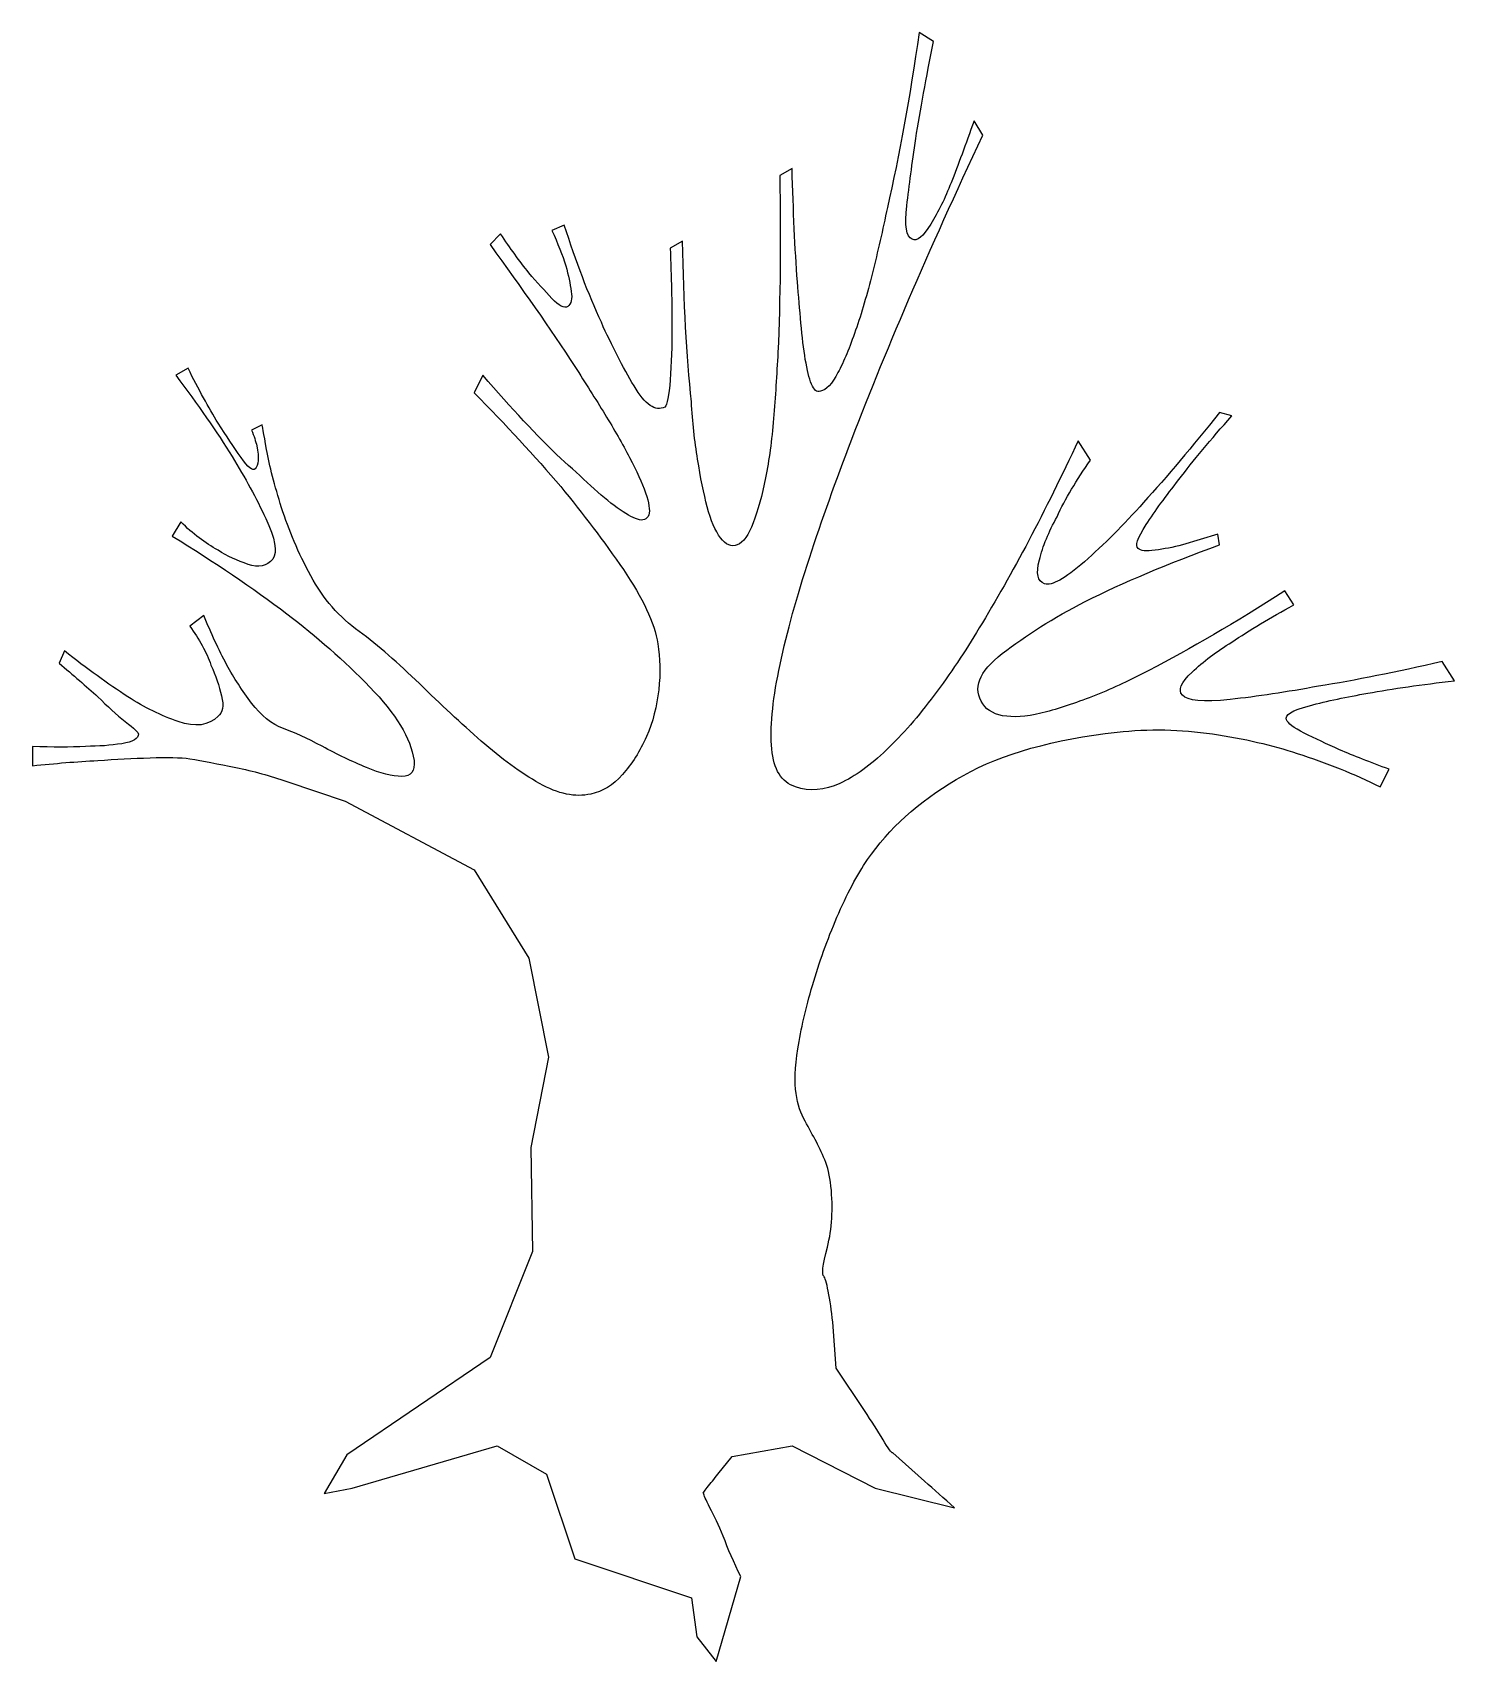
# Model space of a CAD drawing. Header units: centimetres. Extents: x -12.9 to 5, y -10.4 to 10.1.
import ezdxf

# ---------------------------------------------------------------- set-up
doc = ezdxf.new("R2010")
doc.units = ezdxf.units.CM
doc.header["$MEASUREMENT"] = 0
doc.layers.add('Layer 1', color=7, linetype='Continuous')

msp = doc.modelspace()

# ---------------------------------------------------------------- linework, layer by layer
at = {"layer": 'Layer 1'}
msp.add_open_spline([(-2.95597, -5.55084), (-2.94103, -5.5658), (-2.92234, -5.62889), (-2.8999, -5.74013), (-2.8999, -5.74013), (-2.87748, -5.85137), (-2.85901, -5.9813), (-2.8445, -6.12993), (-2.8445, -6.12993), (-2.8445, -6.12993), (-2.79964, -6.70901), (-2.79964, -6.70901), (-2.79964, -6.70901), (-2.79964, -6.70901), (-2.4435, -7.24323), (-2.4435, -7.24323), (-2.4435, -7.24323), (-2.35425, -7.3769), (-2.2762, -7.49946), (-2.20935, -7.61093), (-2.20935, -7.61093), (-2.14253, -7.7224), (-2.10186, -7.77813), (-2.08735, -7.77813), (-2.08735, -7.77813), (-2.08735, -7.77813), (-1.68634, -8.13428), (-1.68634, -8.13428), (-1.68634, -8.13428), (-1.56764, -8.23804), (-1.44145, -8.34951), (-1.30776, -8.46868), (-1.30776, -8.46868), (-1.30776, -8.46868), (-2.3096, -8.22332), (-2.3096, -8.22332), (-2.3096, -8.22332), (-2.3096, -8.22332), (-3.3563, -7.68909), (-3.3563, -7.68909), (-3.3563, -7.68909), (-3.3563, -7.68909), (-4.11345, -7.82231), (-4.11345, -7.82231), (-4.11345, -7.82231), (-4.11345, -7.82231), (-4.2922, -8.04524), (-4.2922, -8.04524), (-4.2922, -8.04524), (-4.33662, -8.1046), (-4.38114, -8.16022), (-4.42576, -8.2121), (-4.42576, -8.2121), (-4.4704, -8.26398), (-4.48524, -8.28992), (-4.47028, -8.28992), (-4.47028, -8.28992), (-4.47029, -8.30487), (-4.44423, -8.36434), (-4.39212, -8.46834), (-4.39212, -8.46834), (-4.34002, -8.57232), (-4.28429, -8.69115), (-4.22492, -8.82483), (-4.22492, -8.82483), (-4.16557, -8.98794), (-4.09148, -9.15854), (-4.00266, -9.33662), (-4.00266, -9.33662), (-4.00266, -9.33662), (-4.31395, -10.40574), (-4.31395, -10.40574), (-4.31395, -10.40574), (-4.31395, -10.40574), (-4.55932, -10.09445), (-4.55932, -10.09445), (-4.55932, -10.09445), (-4.55932, -10.09445), (-4.62592, -9.60441), (-4.62592, -9.60441), (-4.62592, -9.60441), (-4.62592, -9.60441), (-6.09605, -9.11437), (-6.09605, -9.11437), (-6.09605, -9.11437), (-6.09605, -9.11437), (-6.4522, -8.04524), (-6.4522, -8.04524), (-6.4522, -8.04524), (-6.4522, -8.04524), (-7.07614, -7.68909), (-7.07614, -7.68909), (-7.07614, -7.68909), (-7.07614, -7.68909), (-8.90242, -8.22332), (-8.90242, -8.22332), (-8.90242, -8.22332), (-8.90242, -8.22332), (-9.25857, -8.28992), (-9.25857, -8.28992), (-9.25857, -8.28992), (-9.25857, -8.28992), (-8.96903, -7.79988), (-8.96903, -7.79988), (-8.96903, -7.79988), (-8.96903, -7.79988), (-7.16518, -6.57511), (-7.16518, -6.57511), (-7.16518, -6.57511), (-7.16518, -6.57511), (-6.63028, -5.23888), (-6.63028, -5.23888), (-6.63028, -5.23888), (-6.63028, -5.23888), (-6.65271, -3.92507), (-6.65271, -3.92507), (-6.65271, -3.92507), (-6.65271, -3.92507), (-6.42977, -2.78934), (-6.42977, -2.78934), (-6.42977, -2.78934), (-6.42977, -2.78934), (-6.67514, -1.54214), (-6.67514, -1.54214), (-6.67514, -1.54214), (-6.67514, -1.54214), (-7.36568, -0.42816), (-7.36568, -0.42816), (-7.36568, -0.42816), (-7.36568, -0.42816), (-8.99146, 0.44046), (-8.99146, 0.44046), (-8.99146, 0.44046), (-8.99146, 0.44046), (-9.72618, 0.68515), (-9.72618, 0.68515), (-9.72618, 0.68515), (-9.93417, 0.75945), (-10.14951, 0.81892), (-10.37221, 0.86356), (-10.37221, 0.86356), (-10.59492, 0.90819), (-10.78783, 0.94523), (-10.95095, 0.97469), (-10.95095, 0.97469), (-11.06967, 0.98963), (-11.23676, 0.99337), (-11.45221, 0.9859), (-11.45221, 0.9859), (-11.66767, 0.97842), (-11.88664, 0.9672), (-12.10911, 0.95226), (-12.10911, 0.95226), (-12.37645, 0.93775), (-12.65127, 0.91555), (-12.93356, 0.88565), (-12.93356, 0.88565), (-12.93356, 0.88565), (-12.93356, 1.13033), (-12.93356, 1.13033), (-12.93356, 1.13033), (-12.68117, 1.11583), (-12.45847, 1.11583), (-12.26544, 1.13033), (-12.26544, 1.13033), (-12.10187, 1.13032), (-11.94962, 1.14154), (-11.8087, 1.16398), (-11.8087, 1.16398), (-11.66778, 1.1864), (-11.59732, 1.22729), (-11.59732, 1.28666), (-11.59732, 1.28666), (-11.59732, 1.3016), (-11.65294, 1.3536), (-11.76418, 1.44264), (-11.76418, 1.44264), (-11.87542, 1.53167), (-11.9904, 1.63555), (-12.10911, 1.75427), (-12.10911, 1.75427), (-12.25774, 1.88793), (-12.42108, 2.02908), (-12.59916, 2.17771), (-12.59916, 2.17771), (-12.59916, 2.17771), (-12.53255, 2.33335), (-12.53255, 2.33335), (-12.53255, 2.33335), (-12.25026, 2.11041), (-11.98292, 1.91738), (-11.73054, 1.75427), (-11.73054, 1.75427), (-11.52256, 1.62059), (-11.31095, 1.5166), (-11.09572, 1.4423), (-11.09572, 1.4423), (-10.8805, 1.36798), (-10.71352, 1.39041), (-10.5948, 1.50959), (-10.5948, 1.50959), (-10.53545, 1.55399), (-10.52061, 1.63929), (-10.55029, 1.76549), (-10.55029, 1.76549), (-10.57997, 1.89167), (-10.62449, 2.0216), (-10.68384, 2.15528), (-10.68384, 2.15528), (-10.7432, 2.31839), (-10.83224, 2.48174), (-10.95095, 2.64532), (-10.95095, 2.64532), (-10.95095, 2.64532), (-10.77288, 2.77854), (-10.77288, 2.77854), (-10.77288, 2.77854), (-10.68362, 2.55605), (-10.5871, 2.3483), (-10.48334, 2.15528), (-10.48334, 2.15528), (-10.39453, 1.99169), (-10.29065, 1.83197), (-10.17171, 1.67611), (-10.17171, 1.67611), (-10.05277, 1.52023), (-9.91921, 1.41261), (-9.77104, 1.35326), (-9.77104, 1.35326), (-9.63738, 1.30885), (-9.47403, 1.23465), (-9.281, 1.13067), (-9.281, 1.13067), (-9.08798, 1.02667), (-8.90231, 0.93752), (-8.72401, 0.86322), (-8.72401, 0.86322), (-8.54571, 0.7889), (-8.3972, 0.75175), (-8.27848, 0.75175), (-8.27848, 0.75175), (-8.15977, 0.75175), (-8.10789, 0.81858), (-8.12284, 0.95226), (-8.12284, 0.95226), (-8.16725, 1.23454), (-8.3528, 1.54266), (-8.67949, 1.87661), (-8.67949, 1.87661), (-9.00619, 2.21055), (-9.35509, 2.51867), (-9.72618, 2.80097), (-9.72618, 2.80097), (-10.15665, 3.12765), (-10.63921, 3.45435), (-11.17388, 3.78105), (-11.17388, 3.78105), (-11.17388, 3.78105), (-11.06242, 3.95913), (-11.06242, 3.95913), (-11.06242, 3.95913), (-10.9138, 3.8105), (-10.75793, 3.69178), (-10.5948, 3.60298), (-10.5948, 3.60298), (-10.47609, 3.52866), (-10.3499, 3.46919), (-10.21623, 3.42456), (-10.21623, 3.42456), (-10.08256, 3.37992), (-9.97857, 3.40224), (-9.90426, 3.49151), (-9.90426, 3.49151), (-9.8449, 3.58031), (-9.87458, 3.75102), (-9.99329, 4.00365), (-9.99329, 4.00365), (-10.11201, 4.25625), (-10.25316, 4.51599), (-10.41673, 4.78289), (-10.41673, 4.78289), (-10.60976, 5.09507), (-10.84719, 5.43672), (-11.12903, 5.80783), (-11.12903, 5.80783), (-11.12903, 5.80783), (-10.97338, 5.89687), (-10.97338, 5.89687), (-10.97338, 5.89687), (-10.83972, 5.62952), (-10.71352, 5.39934), (-10.5948, 5.20633), (-10.5948, 5.20633), (-10.49104, 5.04319), (-10.39453, 4.89854), (-10.30526, 4.77235), (-10.30526, 4.77235), (-10.216, 4.64615), (-10.15665, 4.59778), (-10.12719, 4.62724), (-10.12719, 4.62724), (-10.08279, 4.67164), (-10.07531, 4.76815), (-10.10476, 4.91678), (-10.10476, 4.91678), (-10.11972, 4.97613), (-10.14192, 5.04297), (-10.17137, 5.11729), (-10.17137, 5.11729), (-10.17137, 5.11729), (-10.03815, 5.1839), (-10.03815, 5.1839), (-10.03815, 5.1839), (-10.03816, 5.18388), (-10.01958, 5.08001), (-9.98242, 4.87227), (-9.98242, 4.87227), (-9.94527, 4.6645), (-9.88217, 4.41959), (-9.79313, 4.13754), (-9.79313, 4.13754), (-9.7041, 3.85547), (-9.58164, 3.56967), (-9.42577, 3.28013), (-9.42577, 3.28013), (-9.2699, 2.99059), (-9.06577, 2.75655), (-8.81338, 2.57803), (-8.81338, 2.57803), (-8.5755, 2.39995), (-8.32301, 2.18098), (-8.05589, 1.92113), (-8.05589, 1.92113), (-7.78878, 1.66126), (-7.52892, 1.41998), (-7.27631, 1.19728), (-7.27631, 1.19728), (-7.0237, 0.97457), (-6.77868, 0.79638), (-6.54124, 0.66272), (-6.54124, 0.66272), (-6.30382, 0.52904), (-6.08859, 0.48464), (-5.89555, 0.5295), (-5.89555, 0.5295), (-5.74694, 0.55895), (-5.61327, 0.64051), (-5.49454, 0.77418), (-5.49454, 0.77418), (-5.37584, 0.90785), (-5.27559, 1.06746), (-5.19379, 1.25301), (-5.19379, 1.25301), (-5.11201, 1.43856), (-5.06002, 1.63532), (-5.03781, 1.84331), (-5.03781, 1.84331), (-5.01561, 2.05128), (-5.01946, 2.24431), (-5.04936, 2.42239), (-5.04936, 2.42239), (-5.09377, 2.68972), (-5.23843, 3.00157), (-5.48333, 3.35796), (-5.48333, 3.35796), (-5.72825, 3.71432), (-5.99185, 4.06311), (-6.27413, 4.40431), (-6.27413, 4.40431), (-6.60083, 4.79036), (-6.96468, 5.18388), (-7.36568, 5.5849), (-7.36568, 5.5849), (-7.36568, 5.5849), (-7.25422, 5.80783), (-7.25422, 5.80783), (-7.25422, 5.80783), (-6.89762, 5.39186), (-6.57093, 5.04297), (-6.27413, 4.76114), (-6.27413, 4.76114), (-6.14047, 4.64241), (-6.01428, 4.52732), (-5.89555, 4.41587), (-5.89555, 4.41587), (-5.77684, 4.30439), (-5.66549, 4.2115), (-5.56149, 4.1372), (-5.56149, 4.1372), (-5.45751, 4.06288), (-5.3721, 4.01462), (-5.30526, 3.99243), (-5.30526, 3.99243), (-5.23843, 3.97022), (-5.19029, 3.9888), (-5.16083, 4.04816), (-5.16083, 4.04816), (-5.14588, 4.10751), (-5.16061, 4.20029), (-5.205, 4.32649), (-5.205, 4.32649), (-5.24942, 4.45267), (-5.31625, 4.60118), (-5.40551, 4.77201), (-5.40551, 4.77201), (-5.49478, 4.94283), (-5.59877, 5.12475), (-5.71748, 5.31779), (-5.71748, 5.31779), (-5.8362, 5.51081), (-5.96239, 5.71131), (-6.09605, 5.9193), (-6.09605, 5.9193), (-6.40781, 6.39415), (-6.76418, 6.9064), (-7.16518, 7.45604), (-7.16518, 7.45604), (-7.16518, 7.45604), (-7.03128, 7.58926), (-7.03128, 7.58926), (-7.03128, 7.58926), (-6.91257, 7.41117), (-6.79386, 7.24782), (-6.67514, 7.09921), (-6.67514, 7.09921), (-6.57093, 6.98048), (-6.4743, 6.87287), (-6.38525, 6.77637), (-6.38525, 6.77637), (-6.29623, 6.67984), (-6.2295, 6.64654), (-6.18509, 6.67646), (-6.18509, 6.67646), (-6.14069, 6.7059), (-6.12585, 6.76888), (-6.14057, 6.8654), (-6.14057, 6.8654), (-6.15531, 6.96191), (-6.17762, 7.06952), (-6.20752, 7.18825), (-6.20752, 7.18825), (-6.25193, 7.3219), (-6.31129, 7.47053), (-6.38559, 7.63411), (-6.38559, 7.63411), (-6.38559, 7.63411), (-6.22927, 7.70072), (-6.22927, 7.70072), (-6.22927, 7.70072), (-6.08111, 7.24034), (-5.92524, 6.83209), (-5.76166, 6.47595), (-5.76166, 6.47595), (-5.628, 6.1787), (-5.4907, 5.91136), (-5.34977, 5.67394), (-5.34977, 5.67394), (-5.20886, 5.4365), (-5.07905, 5.34746), (-4.96032, 5.40683), (-4.96032, 5.40683), (-4.93043, 5.43627), (-4.90811, 5.55125), (-4.89337, 5.75176), (-4.89337, 5.75176), (-4.87866, 5.95225), (-4.87129, 6.1787), (-4.87129, 6.43109), (-4.87129, 6.43109), (-4.87129, 6.71337), (-4.87854, 7.04007), (-4.89303, 7.41118), (-4.89303, 7.41118), (-4.89303, 7.41118), (-4.73739, 7.50022), (-4.73739, 7.50022), (-4.73739, 7.50022), (-4.72245, 6.7281), (-4.68529, 6.0525), (-4.62592, 5.47344), (-4.62592, 5.47344), (-4.61098, 5.22104), (-4.58504, 4.97976), (-4.5481, 4.74959), (-4.5481, 4.74959), (-4.51118, 4.51939), (-4.4704, 4.319), (-4.42576, 4.14842), (-4.42576, 4.14842), (-4.38114, 3.97781), (-4.32541, 3.84788), (-4.25856, 3.75862), (-4.25856, 3.75862), (-4.19174, 3.66935), (-4.12116, 3.63967), (-4.04684, 3.66959), (-4.04684, 3.66959), (-3.97254, 3.69948), (-3.90571, 3.79237), (-3.84634, 3.94825), (-3.84634, 3.94825), (-3.78699, 4.10411), (-3.73511, 4.2934), (-3.6907, 4.51612), (-3.6907, 4.51612), (-3.6463, 4.73881), (-3.61288, 4.98746), (-3.59044, 5.26206), (-3.59044, 5.26206), (-3.56802, 5.53663), (-3.54956, 5.81507), (-3.53505, 6.09738), (-3.53505, 6.09738), (-3.50516, 6.76525), (-3.49768, 7.50768), (-3.51262, 8.32466), (-3.51262, 8.32466), (-3.51262, 8.32466), (-3.3563, 8.4137), (-3.3563, 8.4137), (-3.3563, 8.4137), (-3.34181, 7.87901), (-3.3196, 7.40369), (-3.28969, 6.98775), (-3.28969, 6.98775), (-3.27475, 6.80966), (-3.25991, 6.63532), (-3.24517, 6.46474), (-3.24517, 6.46474), (-3.23045, 6.29413), (-3.21188, 6.142), (-3.18944, 6.00834), (-3.18944, 6.00834), (-3.16702, 5.87466), (-3.14096, 5.77067), (-3.11127, 5.69637), (-3.11127, 5.69637), (-3.08161, 5.62205), (-3.04456, 5.59237), (-3.00015, 5.60733), (-3.00015, 5.60733), (-2.92585, 5.62227), (-2.85165, 5.70021), (-2.77756, 5.84114), (-2.77756, 5.84114), (-2.70348, 5.98205), (-2.62929, 6.16012), (-2.55496, 6.37536), (-2.55496, 6.37536), (-2.48066, 6.59058), (-2.41009, 6.83186), (-2.34325, 7.09921), (-2.34325, 7.09921), (-2.27642, 7.36654), (-2.21333, 7.64135), (-2.15396, 7.92365), (-2.15396, 7.92365), (-2.00535, 8.57703), (-1.87168, 9.31198), (-1.75295, 10.12851), (-1.75295, 10.12851), (-1.75295, 10.12851), (-1.57488, 10.01704), (-1.57488, 10.01704), (-1.57488, 10.01704), (-1.66415, 9.55666), (-1.73846, 9.14841), (-1.79781, 8.79227), (-1.79781, 8.79227), (-1.84223, 8.48052), (-1.87927, 8.19834), (-1.90893, 7.94574), (-1.90893, 7.94574), (-1.93863, 7.69312), (-1.91631, 7.55209), (-1.84199, 7.52265), (-1.84199, 7.52265), (-1.78264, 7.49273), (-1.70471, 7.55571), (-1.60818, 7.7116), (-1.60818, 7.7116), (-1.51168, 7.86745), (-1.42627, 8.0419), (-1.35194, 8.23494), (-1.35194, 8.23494), (-1.26315, 8.45786), (-1.16663, 8.71772), (-1.0624, 9.01453), (-1.0624, 9.01453), (-1.0624, 9.01453), (-0.95094, 8.83645), (-0.95094, 8.83645), (-0.95094, 8.83645), (-1.63425, 7.38149), (-2.1986, 6.06746), (-2.644, 4.89436), (-2.644, 4.89436), (-2.83704, 4.38958), (-3.01149, 3.89591), (-3.16735, 3.41335), (-3.16735, 3.41335), (-3.32323, 2.93077), (-3.44195, 2.4891), (-3.5235, 2.08833), (-3.5235, 2.08833), (-3.60507, 1.68754), (-3.63475, 1.35722), (-3.61253, 1.09737), (-3.61253, 1.09737), (-3.59034, 0.8375), (-3.4902, 0.67789), (-3.31212, 0.61854), (-3.31212, 0.61854), (-3.13405, 0.55917), (-2.9485, 0.57401), (-2.75547, 0.66306), (-2.75547, 0.66306), (-2.56245, 0.75209), (-2.36569, 0.89312), (-2.16517, 1.08615), (-2.16517, 1.08615), (-1.96468, 1.27917), (-1.76418, 1.50935), (-1.56366, 1.7767), (-1.56366, 1.7767), (-1.36317, 2.04403), (-1.17388, 2.32609), (-0.9958, 2.62289), (-0.9958, 2.62289), (-0.57985, 3.30573), (-0.16412, 4.09256), (0.2514, 4.98339), (0.2514, 4.98339), (0.2514, 4.98339), (0.40705, 4.73871), (0.40705, 4.73871), (0.40705, 4.73871), (0.22896, 4.48632), (0.08804, 4.24866), (-0.01571, 4.02573), (-0.01571, 4.02573), (-0.11994, 3.8327), (-0.19425, 3.65089), (-0.23864, 3.4803), (-0.23864, 3.4803), (-0.28306, 3.30969), (-0.26086, 3.20944), (-0.17203, 3.17954), (-0.17203, 3.17954), (-0.08278, 3.15008), (0.0843, 3.24297), (0.32923, 3.45821), (0.32923, 3.45821), (0.57412, 3.67343), (0.82277, 3.92196), (1.07517, 4.20381), (1.07517, 4.20381), (1.37239, 4.53049), (1.69161, 4.9093), (2.03282, 5.34022), (2.03282, 5.34022), (2.03282, 5.34022), (2.18915, 5.29536), (2.18915, 5.29536), (2.18915, 5.29536), (1.92179, 4.99856), (1.69909, 4.73122), (1.52103, 4.49335), (1.52103, 4.49335), (1.35744, 4.28581), (1.22003, 4.09664), (1.10881, 3.92582), (1.10881, 3.92582), (0.99755, 3.75499), (0.96414, 3.65462), (1.00856, 3.62473), (1.00856, 3.62473), (1.03845, 3.59527), (1.10902, 3.5879), (1.22028, 3.60264), (1.22028, 3.60264), (1.3315, 3.61736), (1.44648, 3.63967), (1.56521, 3.66959), (1.56521, 3.66959), (1.56521, 3.66959), (2.01107, 3.80348), (2.01107, 3.80348), (2.01107, 3.80348), (2.01107, 3.80348), (2.03282, 3.66959), (2.03282, 3.66959), (2.03282, 3.66959), (1.37987, 3.43215), (0.81574, 3.19449), (0.34044, 2.95661), (0.34044, 2.95661), (-0.06058, 2.74908), (-0.40948, 2.53022), (-0.70625, 2.30005), (-0.70625, 2.30005), (-1.00306, 2.06986), (-1.08462, 1.85825), (-0.95094, 1.66523), (-0.95094, 1.66523), (-0.89159, 1.57596), (-0.79145, 1.52397), (-0.65052, 1.50925), (-0.65052, 1.50925), (-0.50962, 1.49452), (-0.34264, 1.51309), (-0.1496, 1.56498), (-0.1496, 1.56498), (0.04341, 1.61686), (0.25128, 1.68732), (0.474, 1.77636), (0.474, 1.77636), (0.69669, 1.86539), (0.91951, 1.96927), (1.14245, 2.08799), (1.14245, 2.08799), (1.66216, 2.35532), (2.23376, 2.68949), (2.85727, 3.09051), (2.85727, 3.09051), (2.85727, 3.09051), (2.96873, 2.91243), (2.96873, 2.91243), (2.96873, 2.91243), (2.67147, 2.74885), (2.41161, 2.59298), (2.18915, 2.44482), (2.18915, 2.44482), (1.99611, 2.32609), (1.82902, 2.1999), (1.68789, 2.06624), (1.68789, 2.06624), (1.54673, 1.93256), (1.50584, 1.83605), (1.56521, 1.7767), (1.56521, 1.7767), (1.62455, 1.70238), (1.82505, 1.6838), (2.16672, 1.72097), (2.16672, 1.72097), (2.50835, 1.75811), (2.87968, 1.81385), (3.2807, 1.88817), (3.2807, 1.88817), (3.7406, 1.96202), (4.26009, 2.06578), (4.83919, 2.19946), (4.83919, 2.19946), (4.83919, 2.19946), (4.99551, 1.95477), (4.99551, 1.95477), (4.99551, 1.95477), (4.57954, 1.91036), (4.21569, 1.85848), (3.90396, 1.79913), (3.90396, 1.79913), (3.63661, 1.75426), (3.39158, 1.70216), (3.1689, 1.6428), (3.1689, 1.6428), (2.94617, 1.58344), (2.84977, 1.52408), (2.87969, 1.46473), (2.87969, 1.46473), (2.89418, 1.42032), (2.96826, 1.3647), (3.10195, 1.29787), (3.10195, 1.29787), (3.2356, 1.23103), (3.38422, 1.16046), (3.54781, 1.08615), (3.54781, 1.08615), (3.72587, 1.01184), (3.93362, 0.93005), (4.17107, 0.84079), (4.17107, 0.84079), (4.17107, 0.84079), (4.05961, 0.61854), (4.05961, 0.61854), (4.05961, 0.61854), (3.73289, 0.78165), (3.38399, 0.92257), (3.01291, 1.04129), (3.01291, 1.04129), (2.70115, 1.1455), (2.34489, 1.22729), (1.94413, 1.28666), (1.94413, 1.28666), (1.54333, 1.34601), (1.14244, 1.35348), (0.74145, 1.30909), (0.74145, 1.30909), (-0.06058, 1.21981), (-0.70649, 1.03789), (-1.1963, 0.76331), (-1.1963, 0.76331), (-1.68613, 0.48872), (-2.07218, 0.15839), (-2.35446, -0.22765), (-2.35446, -0.22765), (-2.48814, -0.40619), (-2.61807, -0.63648), (-2.74425, -0.91854), (-2.74425, -0.91854), (-2.87046, -1.20061), (-2.97807, -1.48641), (-3.0671, -1.77595), (-3.0671, -1.77595), (-3.15614, -2.06549), (-3.22298, -2.33645), (-3.2676, -2.58883), (-3.2676, -2.58883), (-3.31224, -2.84122), (-3.32708, -3.04172), (-3.31212, -3.19034), (-3.31212, -3.19034), (-3.29718, -3.33851), (-3.26376, -3.46086), (-3.21187, -3.55737), (-3.21187, -3.55737), (-3.16, -3.65388), (-3.11174, -3.74303), (-3.0671, -3.82482), (-3.0671, -3.82482), (-3.02248, -3.90661), (-2.98158, -3.99202), (-2.94442, -4.08105), (-2.94442, -4.08105), (-2.90727, -4.17009), (-2.88122, -4.28145), (-2.86625, -4.41511), (-2.86625, -4.41511), (-2.83681, -4.69695), (-2.85176, -4.95296), (-2.91111, -5.18314), (-2.91111, -5.18314), (-2.97048, -5.41332), (-2.98543, -5.53589), (-2.95597, -5.55084), (-2.95597, -5.55084), (-2.95597, -5.55084), (-2.95597, -5.55084), (-2.95597, -5.55084)], degree=3, knots=[0, 0, 0, 0, 0.00469484, 0.00469484, 0.00469484, 0.00469484, 0.00938967, 0.00938967, 0.00938967, 0.00938967, 0.01408451, 0.01408451, 0.01408451, 0.01408451, 0.01877934, 0.01877934, 0.01877934, 0.01877934, 0.02347418, 0.02347418, 0.02347418, 0.02347418, 0.02816901, 0.02816901, 0.02816901, 0.02816901, 0.03286385, 0.03286385, 0.03286385, 0.03286385, 0.03755869, 0.03755869, 0.03755869, 0.03755869, 0.04225352, 0.04225352, 0.04225352, 0.04225352, 0.04694836, 0.04694836, 0.04694836, 0.04694836, 0.05164319, 0.05164319, 0.05164319, 0.05164319, 0.05633803, 0.05633803, 0.05633803, 0.05633803, 0.06103286, 0.06103286, 0.06103286, 0.06103286, 0.0657277, 0.0657277, 0.0657277, 0.0657277, 0.07042254, 0.07042254, 0.07042254, 0.07042254, 0.07511737, 0.07511737, 0.07511737, 0.07511737, 0.07981221, 0.07981221, 0.07981221, 0.07981221, 0.08450704, 0.08450704, 0.08450704, 0.08450704, 0.08920188, 0.08920188, 0.08920188, 0.08920188, 0.09389671, 0.09389671, 0.09389671, 0.09389671, 0.09859155, 0.09859155, 0.09859155, 0.09859155, 0.10328638, 0.10328638, 0.10328638, 0.10328638, 0.10798122, 0.10798122, 0.10798122, 0.10798122, 0.11267606, 0.11267606, 0.11267606, 0.11267606, 0.11737089, 0.11737089, 0.11737089, 0.11737089, 0.12206573, 0.12206573, 0.12206573, 0.12206573, 0.12676056, 0.12676056, 0.12676056, 0.12676056, 0.1314554, 0.1314554, 0.1314554, 0.1314554, 0.13615023, 0.13615023, 0.13615023, 0.13615023, 0.14084507, 0.14084507, 0.14084507, 0.14084507, 0.14553991, 0.14553991, 0.14553991, 0.14553991, 0.15023474, 0.15023474, 0.15023474, 0.15023474, 0.15492958, 0.15492958, 0.15492958, 0.15492958, 0.15962441, 0.15962441, 0.15962441, 0.15962441, 0.16431925, 0.16431925, 0.16431925, 0.16431925, 0.16901408, 0.16901408, 0.16901408, 0.16901408, 0.17370892, 0.17370892, 0.17370892, 0.17370892, 0.17840376, 0.17840376, 0.17840376, 0.17840376, 0.18309859, 0.18309859, 0.18309859, 0.18309859, 0.18779343, 0.18779343, 0.18779343, 0.18779343, 0.19248826, 0.19248826, 0.19248826, 0.19248826, 0.1971831, 0.1971831, 0.1971831, 0.1971831, 0.20187793, 0.20187793, 0.20187793, 0.20187793, 0.20657277, 0.20657277, 0.20657277, 0.20657277, 0.21126761, 0.21126761, 0.21126761, 0.21126761, 0.21596244, 0.21596244, 0.21596244, 0.21596244, 0.22065728, 0.22065728, 0.22065728, 0.22065728, 0.22535211, 0.22535211, 0.22535211, 0.22535211, 0.23004695, 0.23004695, 0.23004695, 0.23004695, 0.23474178, 0.23474178, 0.23474178, 0.23474178, 0.23943662, 0.23943662, 0.23943662, 0.23943662, 0.24413146, 0.24413146, 0.24413146, 0.24413146, 0.24882629, 0.24882629, 0.24882629, 0.24882629, 0.25352113, 0.25352113, 0.25352113, 0.25352113, 0.25821596, 0.25821596, 0.25821596, 0.25821596, 0.2629108, 0.2629108, 0.2629108, 0.2629108, 0.26760563, 0.26760563, 0.26760563, 0.26760563, 0.27230047, 0.27230047, 0.27230047, 0.27230047, 0.27699531, 0.27699531, 0.27699531, 0.27699531, 0.28169014, 0.28169014, 0.28169014, 0.28169014, 0.28638498, 0.28638498, 0.28638498, 0.28638498, 0.29107981, 0.29107981, 0.29107981, 0.29107981, 0.29577465, 0.29577465, 0.29577465, 0.29577465, 0.30046948, 0.30046948, 0.30046948, 0.30046948, 0.30516432, 0.30516432, 0.30516432, 0.30516432, 0.30985915, 0.30985915, 0.30985915, 0.30985915, 0.31455399, 0.31455399, 0.31455399, 0.31455399, 0.31924883, 0.31924883, 0.31924883, 0.31924883, 0.32394366, 0.32394366, 0.32394366, 0.32394366, 0.3286385, 0.3286385, 0.3286385, 0.3286385, 0.33333333, 0.33333333, 0.33333333, 0.33333333, 0.33802817, 0.33802817, 0.33802817, 0.33802817, 0.342723, 0.342723, 0.342723, 0.342723, 0.34741784, 0.34741784, 0.34741784, 0.34741784, 0.35211268, 0.35211268, 0.35211268, 0.35211268, 0.35680751, 0.35680751, 0.35680751, 0.35680751, 0.36150235, 0.36150235, 0.36150235, 0.36150235, 0.36619718, 0.36619718, 0.36619718, 0.36619718, 0.37089202, 0.37089202, 0.37089202, 0.37089202, 0.37558685, 0.37558685, 0.37558685, 0.37558685, 0.38028169, 0.38028169, 0.38028169, 0.38028169, 0.38497653, 0.38497653, 0.38497653, 0.38497653, 0.38967136, 0.38967136, 0.38967136, 0.38967136, 0.3943662, 0.3943662, 0.3943662, 0.3943662, 0.39906103, 0.39906103, 0.39906103, 0.39906103, 0.40375587, 0.40375587, 0.40375587, 0.40375587, 0.4084507, 0.4084507, 0.4084507, 0.4084507, 0.41314554, 0.41314554, 0.41314554, 0.41314554, 0.41784038, 0.41784038, 0.41784038, 0.41784038, 0.42253521, 0.42253521, 0.42253521, 0.42253521, 0.42723005, 0.42723005, 0.42723005, 0.42723005, 0.43192488, 0.43192488, 0.43192488, 0.43192488, 0.43661972, 0.43661972, 0.43661972, 0.43661972, 0.44131455, 0.44131455, 0.44131455, 0.44131455, 0.44600939, 0.44600939, 0.44600939, 0.44600939, 0.45070423, 0.45070423, 0.45070423, 0.45070423, 0.45539906, 0.45539906, 0.45539906, 0.45539906, 0.4600939, 0.4600939, 0.4600939, 0.4600939, 0.46478873, 0.46478873, 0.46478873, 0.46478873, 0.46948357, 0.46948357, 0.46948357, 0.46948357, 0.4741784, 0.4741784, 0.4741784, 0.4741784, 0.47887324, 0.47887324, 0.47887324, 0.47887324, 0.48356808, 0.48356808, 0.48356808, 0.48356808, 0.48826291, 0.48826291, 0.48826291, 0.48826291, 0.49295775, 0.49295775, 0.49295775, 0.49295775, 0.49765258, 0.49765258, 0.49765258, 0.49765258, 0.50234742, 0.50234742, 0.50234742, 0.50234742, 0.50704225, 0.50704225, 0.50704225, 0.50704225, 0.51173709, 0.51173709, 0.51173709, 0.51173709, 0.51643192, 0.51643192, 0.51643192, 0.51643192, 0.52112676, 0.52112676, 0.52112676, 0.52112676, 0.5258216, 0.5258216, 0.5258216, 0.5258216, 0.53051643, 0.53051643, 0.53051643, 0.53051643, 0.53521127, 0.53521127, 0.53521127, 0.53521127, 0.5399061, 0.5399061, 0.5399061, 0.5399061, 0.54460094, 0.54460094, 0.54460094, 0.54460094, 0.54929577, 0.54929577, 0.54929577, 0.54929577, 0.55399061, 0.55399061, 0.55399061, 0.55399061, 0.55868545, 0.55868545, 0.55868545, 0.55868545, 0.56338028, 0.56338028, 0.56338028, 0.56338028, 0.56807512, 0.56807512, 0.56807512, 0.56807512, 0.57276995, 0.57276995, 0.57276995, 0.57276995, 0.57746479, 0.57746479, 0.57746479, 0.57746479, 0.58215962, 0.58215962, 0.58215962, 0.58215962, 0.58685446, 0.58685446, 0.58685446, 0.58685446, 0.5915493, 0.5915493, 0.5915493, 0.5915493, 0.59624413, 0.59624413, 0.59624413, 0.59624413, 0.60093897, 0.60093897, 0.60093897, 0.60093897, 0.6056338, 0.6056338, 0.6056338, 0.6056338, 0.61032864, 0.61032864, 0.61032864, 0.61032864, 0.61502347, 0.61502347, 0.61502347, 0.61502347, 0.61971831, 0.61971831, 0.61971831, 0.61971831, 0.62441315, 0.62441315, 0.62441315, 0.62441315, 0.62910798, 0.62910798, 0.62910798, 0.62910798, 0.63380282, 0.63380282, 0.63380282, 0.63380282, 0.63849765, 0.63849765, 0.63849765, 0.63849765, 0.64319249, 0.64319249, 0.64319249, 0.64319249, 0.64788732, 0.64788732, 0.64788732, 0.64788732, 0.65258216, 0.65258216, 0.65258216, 0.65258216, 0.657277, 0.657277, 0.657277, 0.657277, 0.66197183, 0.66197183, 0.66197183, 0.66197183, 0.66666667, 0.66666667, 0.66666667, 0.66666667, 0.6713615, 0.6713615, 0.6713615, 0.6713615, 0.67605634, 0.67605634, 0.67605634, 0.67605634, 0.68075117, 0.68075117, 0.68075117, 0.68075117, 0.68544601, 0.68544601, 0.68544601, 0.68544601, 0.69014085, 0.69014085, 0.69014085, 0.69014085, 0.69483568, 0.69483568, 0.69483568, 0.69483568, 0.69953052, 0.69953052, 0.69953052, 0.69953052, 0.70422535, 0.70422535, 0.70422535, 0.70422535, 0.70892019, 0.70892019, 0.70892019, 0.70892019, 0.71361502, 0.71361502, 0.71361502, 0.71361502, 0.71830986, 0.71830986, 0.71830986, 0.71830986, 0.72300469, 0.72300469, 0.72300469, 0.72300469, 0.72769953, 0.72769953, 0.72769953, 0.72769953, 0.73239437, 0.73239437, 0.73239437, 0.73239437, 0.7370892, 0.7370892, 0.7370892, 0.7370892, 0.74178404, 0.74178404, 0.74178404, 0.74178404, 0.74647887, 0.74647887, 0.74647887, 0.74647887, 0.75117371, 0.75117371, 0.75117371, 0.75117371, 0.75586854, 0.75586854, 0.75586854, 0.75586854, 0.76056338, 0.76056338, 0.76056338, 0.76056338, 0.76525822, 0.76525822, 0.76525822, 0.76525822, 0.76995305, 0.76995305, 0.76995305, 0.76995305, 0.77464789, 0.77464789, 0.77464789, 0.77464789, 0.77934272, 0.77934272, 0.77934272, 0.77934272, 0.78403756, 0.78403756, 0.78403756, 0.78403756, 0.78873239, 0.78873239, 0.78873239, 0.78873239, 0.79342723, 0.79342723, 0.79342723, 0.79342723, 0.79812207, 0.79812207, 0.79812207, 0.79812207, 0.8028169, 0.8028169, 0.8028169, 0.8028169, 0.80751174, 0.80751174, 0.80751174, 0.80751174, 0.81220657, 0.81220657, 0.81220657, 0.81220657, 0.81690141, 0.81690141, 0.81690141, 0.81690141, 0.82159624, 0.82159624, 0.82159624, 0.82159624, 0.82629108, 0.82629108, 0.82629108, 0.82629108, 0.83098592, 0.83098592, 0.83098592, 0.83098592, 0.83568075, 0.83568075, 0.83568075, 0.83568075, 0.84037559, 0.84037559, 0.84037559, 0.84037559, 0.84507042, 0.84507042, 0.84507042, 0.84507042, 0.84976526, 0.84976526, 0.84976526, 0.84976526, 0.85446009, 0.85446009, 0.85446009, 0.85446009, 0.85915493, 0.85915493, 0.85915493, 0.85915493, 0.86384977, 0.86384977, 0.86384977, 0.86384977, 0.8685446, 0.8685446, 0.8685446, 0.8685446, 0.87323944, 0.87323944, 0.87323944, 0.87323944, 0.87793427, 0.87793427, 0.87793427, 0.87793427, 0.88262911, 0.88262911, 0.88262911, 0.88262911, 0.88732394, 0.88732394, 0.88732394, 0.88732394, 0.89201878, 0.89201878, 0.89201878, 0.89201878, 0.89671362, 0.89671362, 0.89671362, 0.89671362, 0.90140845, 0.90140845, 0.90140845, 0.90140845, 0.90610329, 0.90610329, 0.90610329, 0.90610329, 0.91079812, 0.91079812, 0.91079812, 0.91079812, 0.91549296, 0.91549296, 0.91549296, 0.91549296, 0.92018779, 0.92018779, 0.92018779, 0.92018779, 0.92488263, 0.92488263, 0.92488263, 0.92488263, 0.92957746, 0.92957746, 0.92957746, 0.92957746, 0.9342723, 0.9342723, 0.9342723, 0.9342723, 0.93896714, 0.93896714, 0.93896714, 0.93896714, 0.94366197, 0.94366197, 0.94366197, 0.94366197, 0.94835681, 0.94835681, 0.94835681, 0.94835681, 0.95305164, 0.95305164, 0.95305164, 0.95305164, 0.95774648, 0.95774648, 0.95774648, 0.95774648, 0.96244131, 0.96244131, 0.96244131, 0.96244131, 0.96713615, 0.96713615, 0.96713615, 0.96713615, 0.97183099, 0.97183099, 0.97183099, 0.97183099, 0.97652582, 0.97652582, 0.97652582, 0.97652582, 0.98122066, 0.98122066, 0.98122066, 0.98122066, 0.98591549, 0.98591549, 0.98591549, 0.98591549, 0.99061033, 0.99061033, 0.99061033, 0.99061033, 1, 1, 1, 1], dxfattribs=at)

doc.saveas('drawing.dxf')
